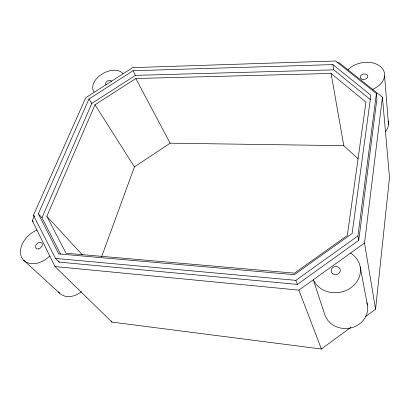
<?xml version="1.0" encoding="UTF-8"?>
<svg xmlns="http://www.w3.org/2000/svg" width="410" height="410" viewBox="0 0 410 410"><rect width="100%" height="100%" fill="white"/><g stroke="black" fill="none" stroke-linecap="round" stroke-linejoin="round"><path stroke-width="0.61" d="M365.254 316.797L375.57 309.217L389.5 177.576L382.428 97.17L339.044 62.689L337.128 62.75M375.57 309.217L364.521 243.048L382.428 97.17M358.74 240.403L376.933 98.83L376.411 93.541L335.534 60.987L132.707 67.629L85.782 97.703L33.425 215.311L55.499 258.413L59.214 262.123L297.419 284.396L358.74 240.403L357.93 235.914L376.411 93.541M101.7 256.542L134.418 166.88L170.129 143.192L343.795 145.673L358.258 158.957M46.843 216.296L95.002 104.77L135.802 78.505L331.07 73.451L365.976 102.146L347.321 235.499L294.457 273.168L66.061 253.231L46.843 216.296L82.359 254.861M60.644 254.22L41.979 217.746L91.804 103.443L135.469 75.368L333.76 69.843L370.455 99.686M38.325 213.846L88.97 99.015L133.024 70.745L332.869 64.596L370.871 95.228L352.123 233.5L294.37 274.664L58.722 253.898L38.325 213.846L41.979 217.746M350.806 327.411L321.394 349.012L111.971 322.111L54.996 266.536L32.282 220.641L34.358 215.967M347.987 69.802L351.103 67.096A20.613 14.386 -11.1 0 1 381.423 67.44A20.613 14.386 -11.1 0 1 372.869 89.236L372.567 89.334M81.421 291.633L80.011 292.812A19.096 14.304 -43 0 1 58.492 291.843M49.815 256.071L45.633 259.463A20.961 14.791 -41.1 0 1 21.648 257.413A20.961 14.791 -41.1 0 1 32.462 232.393L36.926 230.03M364.521 243.048L298.885 290.116L54.996 266.536M55.499 258.413L295.882 280.358L357.93 235.914M23.749 260.34L59.716 293.273M32.282 220.641L33.164 221.559M33.425 215.311L34.25 216.172M88.97 99.015L91.804 103.443M95.002 104.77L134.418 166.88M111.371 320.979L111.971 322.111M135.802 78.505L170.129 143.192M133.024 70.745L135.469 75.368M58.635 260.996L59.214 262.123M298.885 290.116L321.394 349.012M295.882 280.358L297.419 284.396M360.205 266.941L367.427 304.994M331.07 73.451L343.795 145.673M332.869 64.596L333.76 69.843M384.58 75.917L388.511 124.635M350.504 253.026A24.564 21.689 -8.2 0 1 353.261 285.862A24.564 21.689 -8.2 0 1 316.161 284.412L313.276 279.799L325.294 316.197L327.938 320.523A22.068 20.203 -2.5 0 0 355.383 326.386A22.068 20.203 -2.5 0 0 366.873 302.688M94.069 92.019A17.2 10.967 -28.8 0 1 101.782 74.225A17.2 10.967 -28.8 0 1 122.933 73.528M106.257 84.839A3.224 2.055 -28.8 0 1 107.276 81.113A3.224 2.055 -28.8 0 1 111.494 81.498M388.178 120.976A18.804 13.95 -9.3 0 1 385.338 131.825M332.94 273.885A4.602 4.064 -8.3 0 0 340.279 270.918A4.602 4.064 -8.3 0 0 333.94 266.854A4.602 4.064 -8.3 0 0 332.94 273.885M38.386 248.937A3.931 2.773 -41.1 0 0 42.163 243.509A3.931 2.773 -41.1 0 0 36.213 244.57A3.931 2.773 -41.1 0 0 38.386 248.937M361.784 79.14A3.864 2.696 -11.1 0 0 367.832 76.614A3.864 2.696 -11.1 0 0 362.455 74.384A3.864 2.696 -11.1 0 0 361.784 79.14"/></g></svg>
